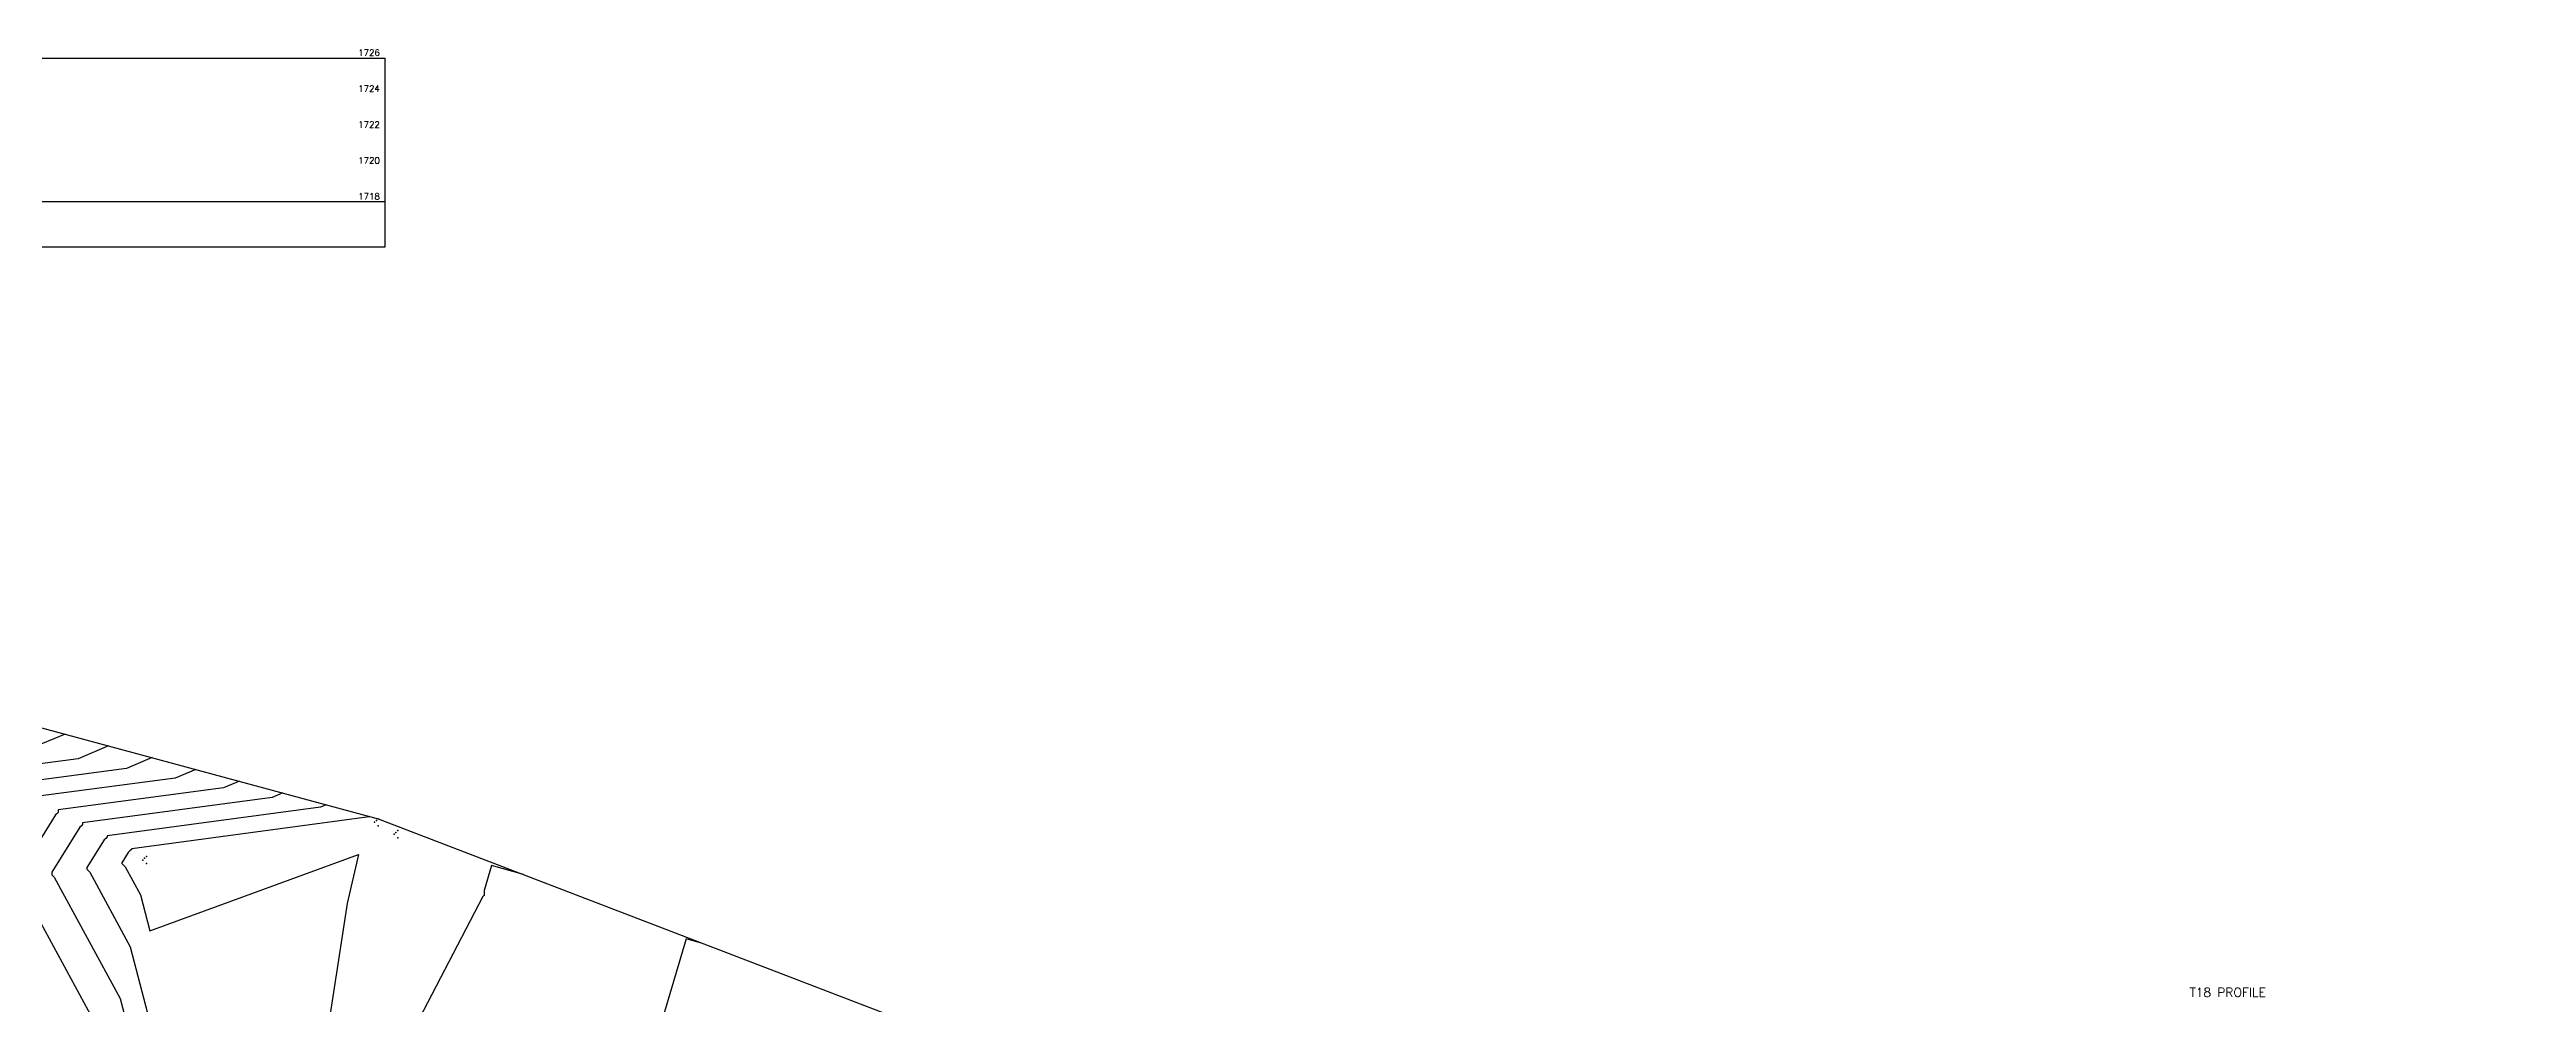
# Model space of a CAD drawing. Header units: metres. Extents: x 419582 to 423558, y 4805372 to 4807539.
# Drawn here: x 423201.9 to 423339.8, y 4807483.6 to 4807536.7 of the extents above; entities that cross this region are included whole.
import ezdxf

# ---------------------------------------------------------------- set-up
doc = ezdxf.new("R2010")
doc.units = ezdxf.units.M
for name, color, linetype in [('C-ROAD-PROF-TEXT', 11, 'Continuous'), ('C-ROAD-PROF-TITL', 11, 'Continuous'), ('C-ROAD-PROF-TTLB', 5, 'Continuous'), ('C-TINN', 4, 'Continuous'), ('C-TINN-BNDY', 110, 'Continuous'), ('C-TOPO-MAJR', 9, 'Continuous'), ('C-TOPO-MINR', 8, 'Continuous')]:
    doc.layers.add(name, color=color, linetype=linetype)
doc.styles.get("Standard").update_dxf_attribs({"font": 'simplex.shx'})

msp = doc.modelspace()

# ---------------------------------------------------------------- linework, layer by layer
at = {"layer": 'C-ROAD-PROF-TTLB', "color": 5, "linetype": 'Continuous', "lineweight": -3}
for p in [(423120.6, 4807536.23), (423220.6, 4807528.23)]:
    msp.add_line(p, (423220.6, 4807536.23), dxfattribs=at)
msp.add_3dface([(423120.6, 4807525.73), (423220.6, 4807525.73), (423220.6, 4807528.23), (423120.6, 4807528.23)], dxfattribs=at)
at = {"layer": 'C-TINN', "color": 4, "linetype": 'Continuous', "lineweight": -3}
for p in [(423220.01, 4807493.71, 1754.19), (423220.11, 4807493.81, 1754.19), (423220.21, 4807493.91, 1754.19), (423220.21, 4807493.51, 1754.19), (423221.1, 4807493.05, 1754.52), (423221.2, 4807493.15, 1754.52), (423221.3, 4807493.25, 1754.52), (423221.3, 4807492.85, 1754.52), (423207.11, 4807491.61, 1754.6), (423207.21, 4807491.71, 1754.6), (423207.31, 4807491.81, 1754.6), (423207.31, 4807491.41, 1754.6)]:
    msp.add_point(p, dxfattribs=at)
at = {"layer": 'C-TINN-BNDY', "color": 110, "linetype": 'Continuous', "lineweight": -3, "flags": 128}
msp.add_lwpolyline([(423155.26, 4807511.44), (423220.21, 4807493.91), (423248.63, 4807482.99), (423287.58, 4807472.64), (423324.86, 4807458.82), (423338.71, 4807455.21), (423346.85, 4807452.21), (423376.85, 4807442.88), (423407.17, 4807432.75), (423426.06, 4807425.57), (423479.26, 4807419.95), (423488.35, 4807411.26), (423490.39, 4807398.46), (423490.39, 4807398.06), (423490.01, 4807373.35), (423490.01, 4807372.95), (423470.52, 4807372.34), (422724.87, 4807165.92)], dxfattribs=at)
at = {"layer": 'C-TOPO-MAJR', "color": 9, "linetype": 'Continuous', "lineweight": -3, "flags": 128}
for points, elevation in [([(423210.05, 4807496.65), (423208.9, 4807496.17), (423201.02, 4807495.12)], 1750), ([(423228.29, 4807490.81), (423226.51, 4807491.3), (423226.1, 4807489.92), (423226.1, 4807489.64), (423226.07, 4807489.61), (423226.03, 4807489.58), (423221.55, 4807480.96)], 1755)]:
    msp.add_lwpolyline(points, dxfattribs=dict(at, elevation=elevation))
at = {"layer": 'C-TOPO-MINR', "color": 8, "linetype": 'Continuous', "lineweight": -3, "flags": 128}
for points, elevation in [([(423205.2, 4807497.96), (423203.5, 4807497.25), (423198.28, 4807496.55)], 1748), ([(423202.78, 4807498.61), (423200.8, 4807497.79)], 1747), ([(423207.63, 4807497.31), (423206.2, 4807496.71), (423199.65, 4807495.83)], 1749), ([(423212.48, 4807496), (423211.6, 4807495.63), (423202.39, 4807494.4), (423202.39, 4807494.26), (423202.32, 4807494.19), (423202.25, 4807494.13), (423200.11, 4807490.67)], 1751), ([(423214.9, 4807495.34), (423214.3, 4807495.09), (423203.75, 4807493.68), (423203.75, 4807493.58), (423203.68, 4807493.5), (423203.6, 4807493.43), (423202.05, 4807490.93), (423202.05, 4807490.78), (423202.18, 4807490.65), (423205.84, 4807483.9), (423207.96, 4807475.76)], 1752), ([(423217.32, 4807494.69), (423217, 4807494.55), (423205.12, 4807492.96), (423205.12, 4807492.9), (423205.04, 4807492.81), (423204.95, 4807492.73), (423204, 4807491.19), (423204, 4807491.1), (423204.15, 4807490.94), (423206.4, 4807486.79), (423207.79, 4807481.45)], 1753), ([(423219.75, 4807494.03), (423219.7, 4807494.01), (423206.49, 4807492.24), (423206.49, 4807492.22), (423206.39, 4807492.12), (423206.3, 4807492.03), (423205.94, 4807491.45), (423205.94, 4807491.42), (423206.13, 4807491.24), (423206.97, 4807489.68), (423207.49, 4807487.68), (423219.12, 4807491.91), (423218.48, 4807489.2), (423216.03, 4807473.29)], 1754), ([(423200.2, 4807490.36), (423205.27, 4807481.02), (423206.52, 4807476.2), (423206.47, 4807476.14), (423206.41, 4807476.08), (423206.41, 4807475.91), (423203.05, 4807471.24), (423203.03, 4807471.26), (423202.94, 4807471.17), (423202.85, 4807471.08), (423202.19, 4807470.85), (423201.7, 4807470.13)], 1751), ([(423238.26, 4807486.97), (423237.35, 4807487.22), (423236.09, 4807482.98)], 1756)]:
    msp.add_lwpolyline(points, dxfattribs=dict(at, elevation=elevation))

# ---------------------------------------------------------------- texts
at = {"layer": 'C-ROAD-PROF-TEXT', "color": 11, "linetype": 'Continuous', "lineweight": -3, "char_height": 0.35, "attachment_point": 4}
for s, insert in [('{\\C256;1726}', (423219.1, 4807536.53)), ('{\\C256;1724}', (423219.1, 4807534.53)), ('{\\C256;1722}', (423219.1, 4807532.53)), ('{\\C256;1720}', (423219.1, 4807530.53)), ('{\\C256;1718}', (423219.1, 4807528.53))]:
    msp.add_mtext(s, dxfattribs=dict(at, insert=insert))
at = {"layer": 'C-ROAD-PROF-TITL', "color": 11, "linetype": 'Continuous', "lineweight": -3, "insert": (423323.16, 4807484), "char_height": 0.5, "attachment_point": 8}
msp.add_mtext('T18 PROFILE', dxfattribs=at)

doc.saveas('drawing.dxf')
